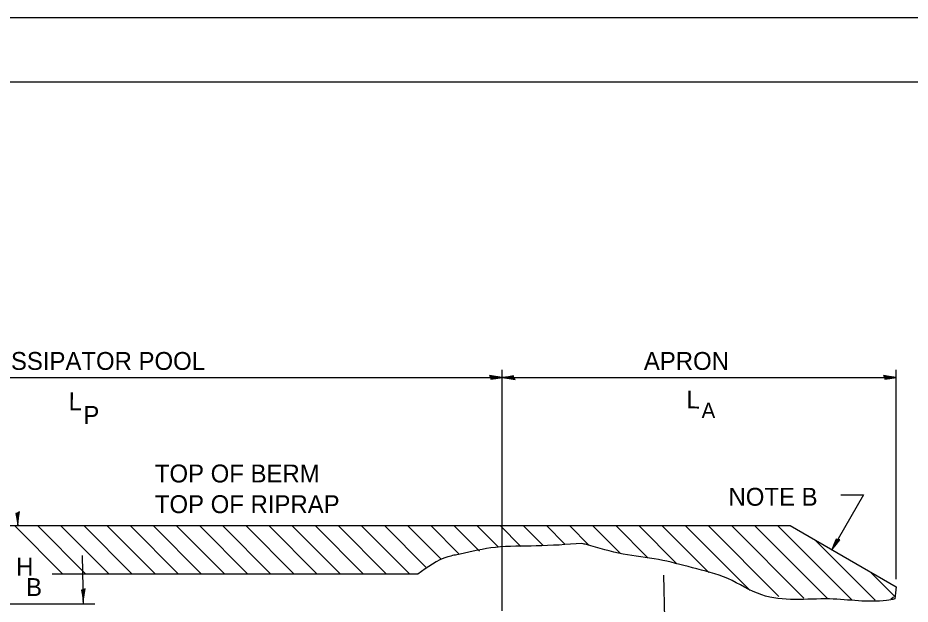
# Model space of a CAD drawing. Extents: x 0 to 2.83, y -0.12 to 1.83.
# Drawn here: x 0.811 to 1.392, y 1.451 to 1.833 of the extents above; entities that cross this region are included whole.
import ezdxf

# ---------------------------------------------------------------- set-up
doc = ezdxf.new("R2010")
doc.units = 0
for name, color, linetype in [('RD_Pr_Roadway_Dimensions', 7, 'Continuous'), ('RD_Pr_Roadway_Notes', 7, 'Continuous'), ('SH_General_Details', 7, 'Continuous'), ('SH_Printer_Plotting_Border', 7, 'Continuous')]:
    doc.layers.add(name, color=color, linetype=linetype)

msp = doc.modelspace()

# ---------------------------------------------------------------- linework, layer by layer
at = {"layer": 'RD_Pr_Roadway_Dimensions'}
for p, q in [((1.12645, 1.44669), (1.12645, 1.60383)), ((1.38335, 1.46733), (1.38335, 1.60383)), ((0.65933, 1.59883), (1.12645, 1.59883)), ((1.12645, 1.59883), (1.38335, 1.59883)), ((0.85324, 1.45127), (0.85259, 1.48276)), ((0.77153, 1.45127), (0.86066, 1.45127))]:
    msp.add_line(p, q, dxfattribs=at)
for points in [[(1.1188, 1.59894), (1.11906, 1.5978), (1.12229, 1.59829), (1.12645, 1.59883), (1.12201, 1.59944), (1.11812, 1.60012), (1.1188, 1.59894), (1.11914, 1.59818), (1.12366, 1.59883), (1.11872, 1.5997), (1.11945, 1.59873), (1.12152, 1.59886), (1.11953, 1.59916)], [(1.1341, 1.59872), (1.13385, 1.59986), (1.13061, 1.59937), (1.12645, 1.59883), (1.13089, 1.59822), (1.13479, 1.59753), (1.1341, 1.59872), (1.13376, 1.59947), (1.12925, 1.59882), (1.13418, 1.59795), (1.13345, 1.59893), (1.13138, 1.59879), (1.13338, 1.59849)], [(1.37569, 1.59894), (1.37595, 1.5978), (1.37919, 1.59829), (1.38335, 1.59883), (1.3789, 1.59944), (1.37501, 1.60012), (1.37569, 1.59894), (1.37604, 1.59818), (1.38055, 1.59883), (1.37562, 1.5997), (1.37634, 1.59873), (1.37842, 1.59886), (1.37642, 1.59916)], [(0.81036, 1.5105), (0.80922, 1.51022), (0.80978, 1.50699), (0.8104, 1.50284), (0.81092, 1.5073), (0.81153, 1.5112), (0.81036, 1.5105), (0.80961, 1.51014), (0.81035, 1.50564), (0.81112, 1.51059), (0.81016, 1.50984), (0.81034, 1.50777), (0.8106, 1.50977)], [(0.85316, 1.46042), (0.85202, 1.46014), (0.85258, 1.45691), (0.85321, 1.45276), (0.85372, 1.45722), (0.85433, 1.46112), (0.85316, 1.46042), (0.85241, 1.46006), (0.85316, 1.45556), (0.85392, 1.46051), (0.85296, 1.45976), (0.85314, 1.45769), (0.8534, 1.45969)]]:
    msp.add_lwpolyline(points, dxfattribs=at)
at = {"layer": 'RD_Pr_Roadway_Notes'}
for p, q in [((1.36202, 1.52228), (1.34139, 1.48655)), ((1.34726, 1.52228), (1.36202, 1.52228))]:
    msp.add_line(p, q, dxfattribs=at)
for points in [[(1.34532, 1.49312), (1.3442, 1.49347), (1.34301, 1.49042), (1.34139, 1.48655), (1.34414, 1.49009), (1.34668, 1.49312), (1.34532, 1.49312), (1.34449, 1.4932), (1.3428, 1.48897), (1.34601, 1.49281), (1.34481, 1.49266), (1.34389, 1.4908), (1.34515, 1.49238)], [(1.34532, 1.49312), (1.3442, 1.49347), (1.34301, 1.49042), (1.34139, 1.48655), (1.34414, 1.49009), (1.34668, 1.49312), (1.34532, 1.49312), (1.34449, 1.4932), (1.3428, 1.48897), (1.34602, 1.49281), (1.34481, 1.49266), (1.34389, 1.4908), (1.34515, 1.49238)]]:
    msp.add_lwpolyline(points, dxfattribs=at)
at = {"layer": 'SH_General_Details'}
for p, q in [((2.83333, 1.83333), (-0.00001, 1.83333)), ((0.59515, 1.50229), (1.31413, 1.50229)), ((1.31413, 1.50229), (1.38335, 1.46233)), ((1.07148, 1.4707), (0.83296, 1.4707)), ((1.23248, 1.44169), (1.2319, 1.46994)), ((1.38335, 1.46233), (1.38248, 1.45448))]:
    msp.add_line(p, q, dxfattribs=at)
msp.add_lwpolyline([(0.16666, 1.79167), (2.79166, 1.79167), (2.79166, 0.04167), (0.16666, 0.04167)], close=True, dxfattribs=at)
for points in [[(0.83984, 1.4707), (0.80825, 1.50229)], [(0.85493, 1.4707), (0.82333, 1.50229)], [(0.87001, 1.4707), (0.83842, 1.50229)], [(0.8851, 1.4707), (0.8535, 1.50229)], [(0.90018, 1.4707), (0.86859, 1.50229)], [(0.91527, 1.4707), (0.88367, 1.50229)], [(0.93035, 1.4707), (0.89876, 1.50229)], [(0.94544, 1.4707), (0.91384, 1.50229)], [(0.96052, 1.4707), (0.92893, 1.50229)], [(0.97561, 1.4707), (0.94401, 1.50229)], [(0.99069, 1.4707), (0.9591, 1.50229)], [(1.00578, 1.4707), (0.97418, 1.50229)], [(1.02086, 1.4707), (0.98927, 1.50229)], [(1.03595, 1.4707), (1.00435, 1.50229)], [(1.05103, 1.4707), (1.01943, 1.50229)], [(1.06612, 1.4707), (1.03452, 1.50229)], [(1.07669, 1.47521), (1.0496, 1.50229)], [(1.08663, 1.48036), (1.06469, 1.50229)], [(1.09844, 1.48363), (1.07977, 1.50229)], [(1.11159, 1.48557), (1.09486, 1.50229)], [(1.12403, 1.48821), (1.10994, 1.50229)], [(1.13865, 1.48867), (1.12503, 1.50229)], [(1.1531, 1.48931), (1.14011, 1.50229)], [(1.16736, 1.49013), (1.1552, 1.50229)], [(1.18313, 1.48945), (1.17028, 1.50229)], [(1.20349, 1.48417), (1.18537, 1.50229)], [(1.22159, 1.48115), (1.20045, 1.50229)], [(1.24042, 1.47741), (1.21554, 1.50229)], [(1.26118, 1.47174), (1.23062, 1.50229)], [(1.28808, 1.45992), (1.24571, 1.50229)], [(1.30691, 1.45617), (1.26079, 1.50229)], [(1.32311, 1.45506), (1.27588, 1.50229)], [(1.33873, 1.45452), (1.29096, 1.50229)], [(1.35437, 1.45397), (1.30605, 1.50229)], [(1.36974, 1.45369), (1.33071, 1.49272)], [(1.38263, 1.45588), (1.3664, 1.47211)], [(1.37998, 1.45433), (1.38162, 1.45597)]]:
    msp.add_lwpolyline(points, dxfattribs=at)
for points in [[(1.17842, 1.49073), (1.14857, 1.48904), (1.12198, 1.48815), (1.09895, 1.48372)], [(1.38248, 1.45448), (1.37716, 1.45359), (1.33995, 1.45448), (1.29565, 1.45714), (1.2735, 1.46777), (1.25046, 1.47486), (1.22831, 1.48018), (1.20527, 1.48372), (1.18135, 1.48992), (1.17842, 1.49073)], [(1.09895, 1.48372), (1.09097, 1.48195), (1.07148, 1.4707)]]:
    msp.add_spline(points, degree=3, dxfattribs=at)
at = {"layer": 'SH_Printer_Plotting_Border'}
msp.add_lwpolyline([(-0.00001, 0), (2.83333, 0), (2.83333, 1.83333), (-0.00001, 1.83333)], close=True, dxfattribs=at)

# ---------------------------------------------------------------- texts
at = {"layer": 'RD_Pr_Roadway_Dimensions'}
for s, height, p in [('DISSIPATOR POOL', 0.0116667, (0.7904, 1.60383)), ('APRON', 0.011667, (1.21882, 1.60383)), ('P', 0.01167, (0.85324, 1.56863)), ('A', 0.01, (1.25647, 1.57241)), ('H', 0.01167, (0.80941, 1.46974)), ('   B', 0.011667, (0.80285, 1.45641))]:
    msp.add_text(s, height=height, dxfattribs=at).set_placement(p)
for p in [(0.84358, 1.57753), (1.24655, 1.57872)]:
    msp.add_text('L', height=0.01167, rotation=359.56868, dxfattribs=at).set_placement(p)
at = {"layer": 'RD_Pr_Roadway_Notes'}
for s, height, p in [('TOP OF BERM', 0.0116667, (0.89987, 1.53046)), ('NOTE B', 0.011667, (1.27402, 1.51527)), ('TOP OF RIPRAP', 0.0116667, (0.89987, 1.51046))]:
    msp.add_text(s, height=height, dxfattribs=at).set_placement(p)

doc.saveas('drawing.dxf')
